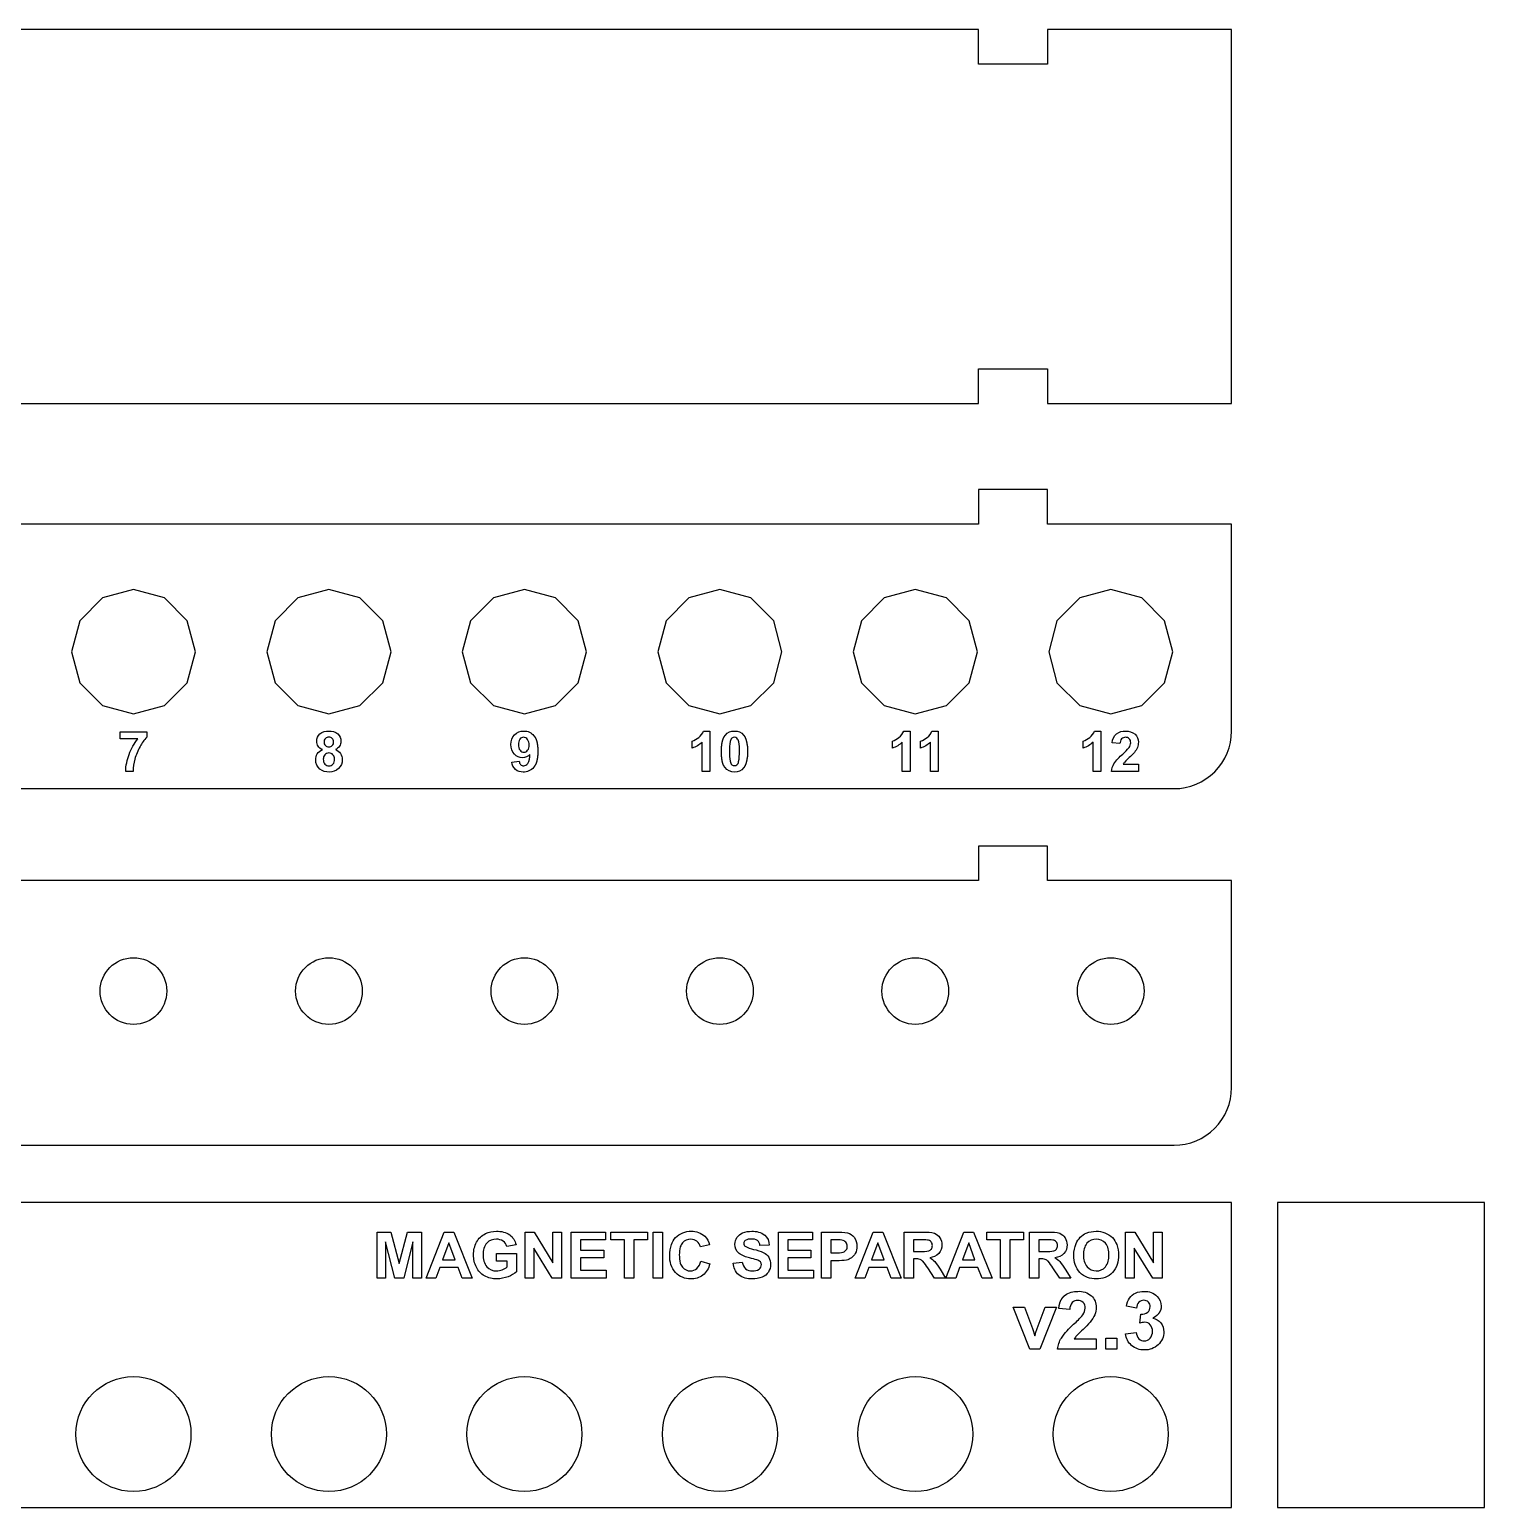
# Model space of a CAD drawing. Header units: millimetres. Extents: x -28 to 228, y -62 to 66.
# Drawn here: x 101.5 to 228, y -62.5 to 66 of the extents above; entities that cross this region are included whole.
import ezdxf

# ---------------------------------------------------------------- set-up
doc = ezdxf.new("R2010")
doc.units = ezdxf.units.MM
doc.layers.get('0').update_dxf_attribs({"lineweight": 25, "true_color": 0xffffff})

msp = doc.modelspace()

# ---------------------------------------------------------------- linework, layer by layer
at = {"flags": 128}
for points in [[(20, 66), (20, 63), (14, 63), (14, 66), (-2, 66), (-2, 33.5), (14, 33.5), (14, 36.5), (20, 36.5), (20, 33.5), (184, 33.5), (184, 36.5), (190, 36.5), (190, 33.5), (206, 33.5), (206, 66), (190, 66), (190, 63), (184, 63), (184, 66)], [(113.2, 7.22), (115.18, 9.2), (115.9, 11.9), (115.18, 14.6), (113.2, 16.58), (110.5, 17.3), (107.8, 16.58), (105.82, 14.6), (105.1, 11.9), (105.82, 9.2), (107.8, 7.22), (110.5, 6.5)], [(130.2, 7.22), (132.18, 9.2), (132.9, 11.9), (132.18, 14.6), (130.2, 16.58), (127.5, 17.3), (124.8, 16.58), (122.82, 14.6), (122.1, 11.9), (122.82, 9.2), (124.8, 7.22), (127.5, 6.5)], [(147.2, 7.22), (149.18, 9.2), (149.9, 11.9), (149.18, 14.6), (147.2, 16.58), (144.5, 17.3), (141.8, 16.58), (139.82, 14.6), (139.1, 11.9), (139.82, 9.2), (141.8, 7.22), (144.5, 6.5)], [(164.2, 7.22), (166.18, 9.2), (166.9, 11.9), (166.18, 14.6), (164.2, 16.58), (161.5, 17.3), (158.8, 16.58), (156.82, 14.6), (156.1, 11.9), (156.82, 9.2), (158.8, 7.22), (161.5, 6.5)], [(181.2, 7.22), (183.18, 9.2), (183.9, 11.9), (183.18, 14.6), (181.2, 16.58), (178.5, 17.3), (175.8, 16.58), (173.82, 14.6), (173.1, 11.9), (173.82, 9.2), (175.8, 7.22), (178.5, 6.5)], [(198.2, 7.22), (200.18, 9.2), (200.9, 11.9), (200.18, 14.6), (198.2, 16.58), (195.5, 17.3), (192.8, 16.58), (190.82, 14.6), (190.1, 11.9), (190.82, 9.2), (192.8, 7.22), (195.5, 6.5)], [(-2, -62.5), (206, -62.5), (206, -36), (-2, -36)], [(210, -62.5), (228, -62.5), (228, -36), (210, -36)], [(131.68, -42.56), (131.68, -38.56), (132.89, -38.56), (133.61, -41.28), (134.33, -38.56), (135.54, -38.56), (135.54, -42.56), (134.79, -42.56), (134.79, -39.41), (134, -42.56), (133.22, -42.56), (132.43, -39.41), (132.43, -42.56)], [(139.96, -42.56), (139.08, -42.56), (138.73, -41.65), (137.14, -41.65), (136.8, -42.56), (135.95, -42.56), (137.51, -38.56), (138.36, -38.56)], [(138.47, -40.97), (137.92, -39.49), (137.38, -40.97)], [(144.56, -42.56), (144.56, -38.56), (145.34, -38.56), (146.98, -41.23), (146.98, -38.56), (147.73, -38.56), (147.73, -42.56), (146.92, -42.56), (145.31, -39.95), (145.31, -42.56)], [(148.58, -42.56), (148.58, -38.56), (151.55, -38.56), (151.55, -39.23), (149.39, -39.23), (149.39, -40.12), (151.4, -40.12), (151.4, -40.79), (149.39, -40.79), (149.39, -41.88), (151.62, -41.88), (151.62, -42.56)], [(153.22, -42.56), (153.22, -39.23), (152.03, -39.23), (152.03, -38.56), (155.21, -38.56), (155.21, -39.23), (154.03, -39.23), (154.03, -42.56)], [(155.7, -42.56), (155.7, -38.56), (156.51, -38.56), (156.51, -42.56)], [(166.61, -42.56), (166.61, -38.56), (169.57, -38.56), (169.57, -39.23), (167.41, -39.23), (167.41, -40.12), (169.42, -40.12), (169.42, -40.79), (167.41, -40.79), (167.41, -41.88), (169.65, -41.88), (169.65, -42.56)], [(177.28, -42.56), (176.4, -42.56), (176.05, -41.65), (174.45, -41.65), (174.12, -42.56), (173.26, -42.56), (174.82, -38.56), (175.68, -38.56)], [(175.79, -40.97), (175.24, -39.49), (174.7, -40.97)], [(185.18, -42.56), (184.3, -42.56), (183.95, -41.65), (182.35, -41.65), (182.02, -42.56), (181.16, -42.56), (182.72, -38.56), (183.57, -38.56)], [(183.69, -40.97), (183.14, -39.49), (182.6, -40.97)], [(185.92, -42.56), (185.92, -39.23), (184.73, -39.23), (184.73, -38.56), (187.91, -38.56), (187.91, -39.23), (186.73, -39.23), (186.73, -42.56)], [(196.79, -42.56), (196.79, -38.56), (197.58, -38.56), (199.22, -41.23), (199.22, -38.56), (199.97, -38.56), (199.97, -42.56), (199.16, -42.56), (197.54, -39.95), (197.54, -42.56)], [(195.08, -48.73), (195.08, -47.77), (196.04, -47.77), (196.04, -48.73)]]:
    msp.add_lwpolyline(points, close=True, dxfattribs=at)
for points in [[(190, 23), (190, 26), (184, 26), (184, 23)], [(184, 23), (20, 23)], [(190, -8), (190, -5), (184, -5), (184, -8)], [(184, -8), (20, -8)]]:
    msp.add_lwpolyline(points, dxfattribs=at)
for points in [[(14, 23), (-2, 23), (-2, 5, 0.414214), (3, 0), (201, 0, 0.414214), (206, 5), (206, 23), (190, 23)], [(14, -8), (-2, -8), (-2, -26, 0.414214), (3, -31), (201, -31, 0.414214), (206, -26), (206, -8), (190, -8)]]:
    msp.add_lwpolyline(points, format="xyb", dxfattribs=at)
for points in [[(109.35, 4.33), (109.35, 4.95), (111.65, 4.95), (111.65, 4.47, 0.068786), (111.07, 3.66, 0.064302), (110.62, 2.55, 0.064724), (110.47, 1.5), (109.82, 1.5, -0.084558), (110.12, 2.98, -0.078849), (110.88, 4.33)], [(126.93, 3.39, -0.158583), (126.56, 3.69, -0.141421), (126.44, 4.11, -0.216996), (126.71, 4.76, -0.193659), (127.49, 5.01, -0.192764), (128.26, 4.76, -0.218304), (128.54, 4.11, -0.151258), (128.41, 3.68, -0.146343), (128.06, 3.39, -0.152568), (128.5, 3.05, -0.152857), (128.65, 2.53, -0.209406), (128.34, 1.74, -0.203022), (127.52, 1.44, -0.172612), (126.72, 1.69, -0.241926), (126.35, 2.5, -0.137074), (126.49, 3.02, -0.162873)], [(127.07, 4.06, 0.206368), (127.19, 3.75, 0.204351), (127.49, 3.64, 0.204338), (127.79, 3.75, 0.206557), (127.91, 4.07, 0.205963), (127.79, 4.37, 0.206136), (127.5, 4.48, 0.20575), (127.19, 4.37, 0.206106)], [(143.4, 2.31), (144.05, 2.38, 0.174803), (144.17, 2.09, 0.198743), (144.44, 1.99, 0.246374), (144.79, 2.18, 0.12714), (144.98, 2.98, -0.229137), (144.34, 2.68, -0.216058), (143.63, 3, -0.197126), (143.33, 3.83, -0.201694), (143.65, 4.69, -0.211225), (144.45, 5.01, -0.234971), (145.33, 4.6), (145.33, 4.6), (145.33, 4.6), (145.34, 4.59), (145.34, 4.59), (145.34, 4.59), (145.34, 4.58), (145.35, 4.58), (145.35, 4.58), (145.35, 4.57), (145.35, 4.57), (145.36, 4.57), (145.36, 4.56), (145.36, 4.56), (145.36, 4.56), (145.37, 4.55), (145.37, 4.55), (145.37, 4.55), (145.37, 4.54), (145.38, 4.54), (145.38, 4.53), (145.38, 4.53), (145.38, 4.53), (145.39, 4.52), (145.39, 4.52), (145.39, 4.52), (145.39, 4.51), (145.4, 4.51), (145.4, 4.51), (145.4, 4.5), (145.4, 4.5), (145.4, 4.49), (145.41, 4.49), (145.41, 4.49), (145.41, 4.48), (145.41, 4.48), (145.42, 4.48), (145.42, 4.47), (145.42, 4.47), (145.42, 4.46), (145.43, 4.46), (145.43, 4.46), (145.43, 4.45), (145.43, 4.45), (145.43, 4.45), (145.44, 4.44), (145.44, 4.44), (145.44, 4.43), (145.44, 4.43), (145.45, 4.43), (145.45, 4.42), (145.45, 4.42), (145.45, 4.41), (145.45, 4.41), (145.46, 4.41), (145.46, 4.4), (145.46, 4.4), (145.46, 4.39), (145.46, 4.39), (145.47, 4.38), (145.47, 4.38), (145.47, 4.38), (145.47, 4.37), (145.47, 4.37), (145.48, 4.36), (145.48, 4.36), (145.48, 4.35), (145.48, 4.35), (145.48, 4.35), (145.49, 4.34), (145.49, 4.34), (145.49, 4.33), (145.49, 4.33), (145.49, 4.32), (145.5, 4.32), (145.5, 4.32), (145.5, 4.31), (145.5, 4.31), (145.5, 4.3), (145.51, 4.3), (145.51, 4.29), (145.51, 4.29), (145.51, 4.28), (145.51, 4.28), (145.51, 4.28), (145.52, 4.27), (145.52, 4.27), (145.52, 4.26), (145.52, 4.26), (145.52, 4.25), (145.53, 4.25), (145.53, 4.24), (145.53, 4.24), (145.53, 4.23), (145.53, 4.23), (145.53, 4.22), (145.54, 4.22), (145.54, 4.21), (145.54, 4.21), (145.54, 4.2), (145.54, 4.2), (145.54, 4.19), (145.55, 4.19), (145.55, 4.19), (145.55, 4.18), (145.55, 4.18), (145.55, 4.17), (145.55, 4.17), (145.55, 4.16), (145.56, 4.16), (145.56, 4.15), (145.56, 4.15), (145.56, 4.14), (145.56, 4.14), (145.56, 4.13), (145.57, 4.13), (145.57, 4.12), (145.57, 4.12), (145.57, 4.11), (145.57, 4.1), (145.57, 4.1), (145.57, 4.09), (145.58, 4.09), (145.58, 4.08), (145.58, 4.08), (145.58, 4.07), (145.58, 4.07), (145.58, 4.06), (145.58, 4.06), (145.58, 4.05), (145.59, 4.05), (145.59, 4.04), (145.59, 4.04), (145.59, 4.03), (145.59, 4.03), (145.59, 4.02), (145.59, 4.01), (145.59, 4.01), (145.6, 4), (145.6, 4), (145.6, 3.99), (145.6, 3.99), (145.6, 3.98), (145.6, 3.98), (145.6, 3.97), (145.6, 3.97), (145.61, 3.96), (145.61, 3.95), (145.61, 3.95), (145.61, 3.94), (145.61, 3.94), (145.61, 3.93), (145.61, 3.93), (145.61, 3.92), (145.61, 3.91), (145.62, 3.91), (145.62, 3.9), (145.62, 3.9), (145.62, 3.89), (145.62, 3.89), (145.62, 3.88), (145.62, 3.87), (145.62, 3.87), (145.62, 3.86), (145.62, 3.86), (145.63, 3.85), (145.63, 3.85), (145.63, 3.84), (145.63, 3.83), (145.63, 3.83), (145.63, 3.82), (145.63, 3.82), (145.63, 3.81), (145.63, 3.8), (145.63, 3.8), (145.63, 3.79), (145.64, 3.79), (145.64, 3.78), (145.64, 3.77), (145.64, 3.77), (145.64, 3.76), (145.64, 3.75), (145.64, 3.75), (145.64, 3.74), (145.64, 3.74), (145.64, 3.73), (145.64, 3.72), (145.64, 3.72), (145.64, 3.71), (145.65, 3.7), (145.65, 3.7), (145.65, 3.69), (145.65, 3.69), (145.65, 3.68), (145.65, 3.67), (145.65, 3.67), (145.65, 3.66), (145.65, 3.65), (145.65, 3.65), (145.65, 3.64), (145.65, 3.63), (145.65, 3.63), (145.65, 3.62), (145.65, 3.62), (145.65, 3.61), (145.66, 3.6), (145.66, 3.6), (145.66, 3.59), (145.66, 3.58), (145.66, 3.58), (145.66, 3.57), (145.66, 3.56), (145.66, 3.56), (145.66, 3.55), (145.66, 3.54), (145.66, 3.54), (145.66, 3.53), (145.66, 3.52), (145.66, 3.52), (145.66, 3.51), (145.66, 3.5), (145.66, 3.5), (145.66, 3.49), (145.66, 3.48), (145.66, 3.48), (145.66, 3.47), (145.66, 3.46), (145.66, 3.45), (145.66, 3.45), (145.66, 3.44), (145.67, 3.43), (145.67, 3.43), (145.67, 3.42), (145.67, 3.41), (145.67, 3.41), (145.67, 3.4), (145.67, 3.39), (145.67, 3.38), (145.67, 3.38), (145.67, 3.37), (145.67, 3.36), (145.67, 3.36), (145.67, 3.35), (145.67, 3.34), (145.67, 3.33), (145.67, 3.33), (145.67, 3.32), (145.67, 3.31), (145.67, 3.31), (145.67, 3.3), (145.67, 3.29), (145.67, 3.28), (145.67, 3.28), (145.67, 3.27), (145.67, 3.26), (145.67, 3.25), (145.67, 3.25), (145.67, 3.24), (145.67, 3.23), (145.67, 3.23), (145.67, 3.22), (145.67, 3.21), (145.67, 3.2), (145.67, 3.2), (145.67, 3.19), (145.67, 3.18), (145.67, 3.17), (145.67, 3.17), (145.67, 3.16), (145.67, 3.15), (145.67, 3.14), (145.67, 3.14), (145.67, 3.13), (145.67, 3.12), (145.67, 3.12), (145.67, 3.11), (145.67, 3.1), (145.67, 3.09), (145.67, 3.09), (145.67, 3.08), (145.67, 3.07), (145.67, 3.07), (145.66, 3.06), (145.66, 3.05), (145.66, 3.04), (145.66, 3.04), (145.66, 3.03), (145.66, 3.02), (145.66, 3.02), (145.66, 3.01), (145.66, 3), (145.66, 3), (145.66, 2.99), (145.66, 2.98), (145.66, 2.97), (145.66, 2.97), (145.66, 2.96), (145.66, 2.95), (145.66, 2.95), (145.66, 2.94), (145.66, 2.93), (145.66, 2.93), (145.66, 2.92), (145.66, 2.91), (145.66, 2.91), (145.66, 2.9), (145.66, 2.89), (145.65, 2.89), (145.65, 2.88), (145.65, 2.87), (145.65, 2.87), (145.65, 2.86), (145.65, 2.85), (145.65, 2.85), (145.65, 2.84), (145.65, 2.83), (145.65, 2.83), (145.65, 2.82), (145.65, 2.81), (145.65, 2.81), (145.65, 2.8), (145.65, 2.79), (145.65, 2.79), (145.64, 2.78), (145.64, 2.78), (145.64, 2.77), (145.64, 2.76), (145.64, 2.76), (145.64, 2.75), (145.64, 2.74), (145.64, 2.74), (145.64, 2.73), (145.64, 2.72), (145.64, 2.72), (145.64, 2.71), (145.63, 2.71), (145.63, 2.7), (145.63, 2.69), (145.63, 2.69), (145.63, 2.68), (145.63, 2.68), (145.63, 2.67), (145.63, 2.66), (145.63, 2.66), (145.63, 2.65), (145.63, 2.64), (145.62, 2.64), (145.62, 2.63), (145.62, 2.63), (145.62, 2.62), (145.62, 2.61), (145.62, 2.61), (145.62, 2.6), (145.62, 2.6), (145.62, 2.59), (145.62, 2.59), (145.61, 2.58), (145.61, 2.57), (145.61, 2.57), (145.61, 2.56), (145.61, 2.56), (145.61, 2.55), (145.61, 2.54), (145.61, 2.54), (145.61, 2.53), (145.6, 2.53), (145.6, 2.52), (145.6, 2.52), (145.6, 2.51), (145.6, 2.5), (145.6, 2.5), (145.6, 2.49), (145.6, 2.49), (145.59, 2.48), (145.59, 2.48), (145.59, 2.47), (145.59, 2.47), (145.59, 2.46), (145.59, 2.45), (145.59, 2.45), (145.59, 2.44), (145.58, 2.44), (145.58, 2.43), (145.58, 2.43), (145.58, 2.42), (145.58, 2.42), (145.58, 2.41), (145.58, 2.41), (145.57, 2.4), (145.57, 2.39), (145.57, 2.39), (145.57, 2.38), (145.57, 2.38), (145.57, 2.37), (145.57, 2.37), (145.56, 2.36), (145.56, 2.36), (145.56, 2.35), (145.56, 2.35), (145.56, 2.34), (145.56, 2.34), (145.55, 2.33), (145.55, 2.33), (145.55, 2.32), (145.55, 2.32), (145.55, 2.31), (145.55, 2.31), (145.54, 2.3), (145.54, 2.3), (145.54, 2.29), (145.54, 2.29), (145.54, 2.28), (145.54, 2.28), (145.53, 2.27), (145.53, 2.27), (145.53, 2.26), (145.53, 2.26), (145.53, 2.25), (145.53, 2.25), (145.52, 2.24), (145.52, 2.24), (145.52, 2.23), (145.52, 2.23), (145.52, 2.22), (145.52, 2.22), (145.51, 2.21), (145.51, 2.21), (145.51, 2.2), (145.51, 2.2), (145.51, 2.19), (145.5, 2.19), (145.5, 2.19), (145.5, 2.18), (145.5, 2.18), (145.5, 2.17), (145.49, 2.17), (145.49, 2.16), (145.49, 2.16), (145.49, 2.15), (145.49, 2.15), (145.48, 2.14), (145.48, 2.14), (145.48, 2.14), (145.48, 2.13), (145.48, 2.13), (145.47, 2.12), (145.47, 2.12), (145.47, 2.11), (145.47, 2.11), (145.47, 2.1), (145.46, 2.1), (145.46, 2.1), (145.46, 2.09), (145.46, 2.09), (145.46, 2.08), (145.45, 2.08), (145.45, 2.07), (145.45, 2.07), (145.45, 2.07), (145.44, 2.06), (145.44, 2.06), (145.44, 2.05), (145.44, 2.05), (145.44, 2.05), (145.43, 2.04), (145.43, 2.04), (145.43, 2.03), (145.43, 2.03), (145.42, 2.02), (145.42, 2.02), (145.42, 2.02), (145.42, 2.01), (145.42, 2.01), (145.41, 2), (145.41, 2), (145.41, 2), (145.41, 1.99), (145.4, 1.99), (145.4, 1.99), (145.4, 1.98), (145.4, 1.98), (145.39, 1.97), (145.39, 1.97), (145.39, 1.97), (145.39, 1.96), (145.38, 1.96), (145.38, 1.95), (145.38, 1.95), (145.38, 1.95), (145.37, 1.94), (145.37, 1.94), (145.37, 1.94), (145.37, 1.93), (145.36, 1.93), (145.36, 1.93), (145.36, 1.92), (145.36, 1.92), (145.35, 1.91), (145.35, 1.91), (145.35, 1.91), (145.35, 1.9), (145.34, 1.9), (145.34, 1.9), (145.34, 1.89), (145.33, 1.89), (145.33, 1.89), (145.33, 1.88), (145.33, 1.88), (145.32, 1.88), (145.32, 1.87), (145.32, 1.87), (145.32, 1.87), (145.31, 1.86, -0.233472), (144.39, 1.44, -0.184339), (143.72, 1.66, -0.178388)], [(144.92, 3.78, 0.176992), (144.77, 4.28, 0.232649), (144.42, 4.46, 0.233418), (144.11, 4.31, 0.170528), (143.99, 3.83, 0.173699), (144.12, 3.33, 0.232559), (144.46, 3.17, 0.228126), (144.78, 3.33, 0.181103)], [(160.63, 1.5), (159.96, 1.5), (159.96, 4.03, -0.109928), (159.09, 3.52), (159.09, 4.13, 0.085287), (159.66, 4.45, 0.144571), (160.09, 5.01), (160.63, 5.01)], [(162.77, 5.01, -0.241821), (163.56, 4.65), (163.57, 4.65), (163.57, 4.64), (163.57, 4.64), (163.58, 4.64), (163.58, 4.63), (163.58, 4.63), (163.58, 4.63), (163.59, 4.62), (163.59, 4.62), (163.59, 4.62), (163.59, 4.61), (163.6, 4.61), (163.6, 4.61), (163.6, 4.6), (163.6, 4.6), (163.61, 4.6), (163.61, 4.59), (163.61, 4.59), (163.61, 4.58), (163.62, 4.58), (163.62, 4.58), (163.62, 4.57), (163.62, 4.57), (163.63, 4.57), (163.63, 4.56), (163.63, 4.56), (163.63, 4.55), (163.64, 4.55), (163.64, 4.55), (163.64, 4.54), (163.64, 4.54), (163.64, 4.54), (163.65, 4.53), (163.65, 4.53), (163.65, 4.52), (163.65, 4.52), (163.66, 4.52), (163.66, 4.51), (163.66, 4.51), (163.66, 4.5), (163.67, 4.5), (163.67, 4.5), (163.67, 4.49), (163.67, 4.49), (163.67, 4.48), (163.68, 4.48), (163.68, 4.47), (163.68, 4.47), (163.68, 4.47), (163.68, 4.46), (163.69, 4.46), (163.69, 4.45), (163.69, 4.45), (163.69, 4.44), (163.7, 4.44), (163.7, 4.44), (163.7, 4.43), (163.7, 4.43), (163.7, 4.42), (163.71, 4.42), (163.71, 4.41), (163.71, 4.41), (163.71, 4.41), (163.71, 4.4), (163.72, 4.4), (163.72, 4.39), (163.72, 4.39), (163.72, 4.38), (163.72, 4.38), (163.73, 4.37), (163.73, 4.37), (163.73, 4.36), (163.73, 4.36), (163.73, 4.36), (163.74, 4.35), (163.74, 4.35), (163.74, 4.34), (163.74, 4.34), (163.74, 4.33), (163.74, 4.33), (163.75, 4.32), (163.75, 4.32), (163.75, 4.31), (163.75, 4.31), (163.75, 4.3), (163.76, 4.3), (163.76, 4.29), (163.76, 4.29), (163.76, 4.28), (163.76, 4.28), (163.76, 4.27), (163.77, 4.27), (163.77, 4.26), (163.77, 4.26), (163.77, 4.25), (163.77, 4.25), (163.77, 4.24), (163.78, 4.24), (163.78, 4.23), (163.78, 4.23), (163.78, 4.22), (163.78, 4.22), (163.78, 4.21), (163.79, 4.21), (163.79, 4.2), (163.79, 4.2), (163.79, 4.19), (163.79, 4.19), (163.79, 4.18), (163.79, 4.18), (163.8, 4.17), (163.8, 4.17), (163.8, 4.16), (163.8, 4.16), (163.8, 4.15), (163.8, 4.15), (163.81, 4.14), (163.81, 4.14), (163.81, 4.13), (163.81, 4.12), (163.81, 4.12), (163.81, 4.11), (163.81, 4.11), (163.82, 4.1), (163.82, 4.1), (163.82, 4.09), (163.82, 4.09), (163.82, 4.08), (163.82, 4.07), (163.82, 4.07), (163.82, 4.06), (163.83, 4.06), (163.83, 4.05), (163.83, 4.05), (163.83, 4.04), (163.83, 4.04), (163.83, 4.03), (163.83, 4.02), (163.83, 4.02), (163.84, 4.01), (163.84, 4.01), (163.84, 4), (163.84, 3.99), (163.84, 3.99), (163.84, 3.98), (163.84, 3.98), (163.84, 3.97), (163.85, 3.97), (163.85, 3.96), (163.85, 3.95), (163.85, 3.95), (163.85, 3.94), (163.85, 3.94), (163.85, 3.93), (163.85, 3.92), (163.85, 3.92), (163.85, 3.91), (163.86, 3.91), (163.86, 3.9), (163.86, 3.89), (163.86, 3.89), (163.86, 3.88), (163.86, 3.87), (163.86, 3.87), (163.86, 3.86), (163.86, 3.86), (163.86, 3.85), (163.87, 3.84), (163.87, 3.84), (163.87, 3.83), (163.87, 3.82), (163.87, 3.82), (163.87, 3.81), (163.87, 3.81), (163.87, 3.8), (163.87, 3.79), (163.87, 3.79), (163.87, 3.78), (163.88, 3.77), (163.88, 3.77), (163.88, 3.76), (163.88, 3.75), (163.88, 3.75), (163.88, 3.74), (163.88, 3.73), (163.88, 3.73), (163.88, 3.72), (163.88, 3.72), (163.88, 3.71), (163.88, 3.7), (163.88, 3.7), (163.88, 3.69), (163.89, 3.68), (163.89, 3.68), (163.89, 3.67), (163.89, 3.66), (163.89, 3.65), (163.89, 3.65), (163.89, 3.64), (163.89, 3.63), (163.89, 3.63), (163.89, 3.62), (163.89, 3.61), (163.89, 3.61), (163.89, 3.6), (163.89, 3.59), (163.89, 3.59), (163.89, 3.58), (163.89, 3.57), (163.89, 3.57), (163.9, 3.56), (163.9, 3.55), (163.9, 3.54), (163.9, 3.54), (163.9, 3.53), (163.9, 3.52), (163.9, 3.52), (163.9, 3.51), (163.9, 3.5), (163.9, 3.49), (163.9, 3.49), (163.9, 3.48), (163.9, 3.47), (163.9, 3.47), (163.9, 3.46), (163.9, 3.45), (163.9, 3.44), (163.9, 3.44), (163.9, 3.43), (163.9, 3.42), (163.9, 3.42), (163.9, 3.41), (163.9, 3.4), (163.9, 3.39), (163.9, 3.39), (163.9, 3.38), (163.9, 3.37), (163.9, 3.36), (163.9, 3.36), (163.9, 3.35), (163.9, 3.34), (163.9, 3.33), (163.91, 3.33), (163.91, 3.32), (163.91, 3.31), (163.91, 3.3), (163.91, 3.3), (163.91, 3.29), (163.91, 3.28), (163.91, 3.27), (163.91, 3.26), (163.91, 3.26), (163.91, 3.25), (163.91, 3.24), (163.91, 3.23), (163.91, 3.23), (163.91, 3.22), (163.91, 3.21), (163.91, 3.2), (163.91, 3.2), (163.91, 3.19), (163.91, 3.18), (163.91, 3.17), (163.91, 3.16), (163.91, 3.16), (163.91, 3.15), (163.91, 3.14), (163.91, 3.13), (163.91, 3.13), (163.9, 3.12), (163.9, 3.11), (163.9, 3.1), (163.9, 3.1), (163.9, 3.09), (163.9, 3.08), (163.9, 3.07), (163.9, 3.07), (163.9, 3.06), (163.9, 3.05), (163.9, 3.04), (163.9, 3.04), (163.9, 3.03), (163.9, 3.02), (163.9, 3.02), (163.9, 3.01), (163.9, 3), (163.9, 2.99), (163.9, 2.99), (163.9, 2.98), (163.9, 2.97), (163.9, 2.96), (163.9, 2.96), (163.9, 2.95), (163.9, 2.94), (163.9, 2.94), (163.9, 2.93), (163.9, 2.92), (163.9, 2.92), (163.9, 2.91), (163.9, 2.9), (163.9, 2.89), (163.89, 2.89), (163.89, 2.88), (163.89, 2.87), (163.89, 2.87), (163.89, 2.86), (163.89, 2.85), (163.89, 2.85), (163.89, 2.84), (163.89, 2.83), (163.89, 2.83), (163.89, 2.82), (163.89, 2.81), (163.89, 2.8), (163.89, 2.8), (163.89, 2.79), (163.89, 2.78), (163.89, 2.78), (163.89, 2.77), (163.88, 2.76), (163.88, 2.76), (163.88, 2.75), (163.88, 2.74), (163.88, 2.74), (163.88, 2.73), (163.88, 2.72), (163.88, 2.72), (163.88, 2.71), (163.88, 2.71), (163.88, 2.7), (163.88, 2.69), (163.88, 2.69), (163.87, 2.68), (163.87, 2.67), (163.87, 2.67), (163.87, 2.66), (163.87, 2.65), (163.87, 2.65), (163.87, 2.64), (163.87, 2.63), (163.87, 2.63), (163.87, 2.62), (163.87, 2.62), (163.87, 2.61), (163.86, 2.6), (163.86, 2.6), (163.86, 2.59), (163.86, 2.58), (163.86, 2.58), (163.86, 2.57), (163.86, 2.57), (163.86, 2.56), (163.86, 2.55), (163.86, 2.55), (163.85, 2.54), (163.85, 2.54), (163.85, 2.53), (163.85, 2.52), (163.85, 2.52), (163.85, 2.51), (163.85, 2.51), (163.85, 2.5), (163.85, 2.49), (163.84, 2.49), (163.84, 2.48), (163.84, 2.48), (163.84, 2.47), (163.84, 2.46), (163.84, 2.46), (163.84, 2.45), (163.84, 2.45), (163.84, 2.44), (163.83, 2.43), (163.83, 2.43), (163.83, 2.42), (163.83, 2.42), (163.83, 2.41), (163.83, 2.41), (163.83, 2.4), (163.83, 2.4), (163.82, 2.39), (163.82, 2.38), (163.82, 2.38), (163.82, 2.37), (163.82, 2.37), (163.82, 2.36), (163.82, 2.36), (163.81, 2.35), (163.81, 2.34), (163.81, 2.34), (163.81, 2.33), (163.81, 2.33), (163.81, 2.32), (163.81, 2.32), (163.8, 2.31), (163.8, 2.31), (163.8, 2.3), (163.8, 2.3), (163.8, 2.29), (163.8, 2.29), (163.8, 2.28), (163.79, 2.27), (163.79, 2.27), (163.79, 2.26), (163.79, 2.26), (163.79, 2.25), (163.79, 2.25), (163.78, 2.24), (163.78, 2.24), (163.78, 2.23), (163.78, 2.23), (163.78, 2.22), (163.78, 2.22), (163.77, 2.21), (163.77, 2.21), (163.77, 2.2), (163.77, 2.2), (163.77, 2.19), (163.77, 2.19), (163.76, 2.18), (163.76, 2.18), (163.76, 2.17), (163.76, 2.17), (163.76, 2.16), (163.76, 2.16), (163.75, 2.15), (163.75, 2.15), (163.75, 2.14), (163.75, 2.14), (163.75, 2.13), (163.75, 2.13), (163.74, 2.12), (163.74, 2.12), (163.74, 2.12), (163.74, 2.11), (163.74, 2.11), (163.73, 2.1), (163.73, 2.1), (163.73, 2.09), (163.73, 2.09), (163.73, 2.08), (163.72, 2.08), (163.72, 2.07), (163.72, 2.07), (163.72, 2.06), (163.72, 2.06), (163.71, 2.06), (163.71, 2.05), (163.71, 2.05), (163.71, 2.04), (163.71, 2.04), (163.7, 2.03), (163.7, 2.03), (163.7, 2.02), (163.7, 2.02), (163.7, 2.02), (163.69, 2.01), (163.69, 2.01), (163.69, 2), (163.69, 2), (163.69, 1.99), (163.68, 1.99), (163.68, 1.99), (163.68, 1.98), (163.68, 1.98), (163.67, 1.97), (163.67, 1.97), (163.67, 1.96), (163.67, 1.96), (163.67, 1.96), (163.66, 1.95), (163.66, 1.95), (163.66, 1.94), (163.66, 1.94), (163.65, 1.94), (163.65, 1.93), (163.65, 1.93), (163.65, 1.92), (163.65, 1.92), (163.64, 1.92), (163.64, 1.91), (163.64, 1.91), (163.64, 1.9), (163.63, 1.9), (163.63, 1.9), (163.63, 1.89), (163.63, 1.89), (163.62, 1.88), (163.62, 1.88), (163.62, 1.88), (163.62, 1.87), (163.61, 1.87), (163.61, 1.87), (163.61, 1.86), (163.61, 1.86), (163.6, 1.85), (163.6, 1.85), (163.6, 1.85), (163.6, 1.84), (163.59, 1.84), (163.59, 1.84), (163.59, 1.83), (163.59, 1.83), (163.58, 1.83), (163.58, 1.82), (163.58, 1.82), (163.58, 1.82), (163.57, 1.81), (163.57, 1.81), (163.57, 1.81), (163.56, 1.8), (163.56, 1.8, -0.24097), (162.77, 1.44, -0.240982), (161.95, 1.83), (161.94, 1.84), (161.94, 1.84), (161.94, 1.84), (161.94, 1.85), (161.93, 1.85), (161.93, 1.85), (161.93, 1.85), (161.93, 1.86), (161.92, 1.86), (161.92, 1.86), (161.92, 1.87), (161.92, 1.87), (161.91, 1.87), (161.91, 1.88), (161.91, 1.88), (161.91, 1.88), (161.91, 1.89), (161.9, 1.89), (161.9, 1.89), (161.9, 1.9), (161.9, 1.9), (161.89, 1.91), (161.89, 1.91), (161.89, 1.91), (161.89, 1.92), (161.89, 1.92), (161.88, 1.92), (161.88, 1.93), (161.88, 1.93), (161.88, 1.93), (161.87, 1.94), (161.87, 1.94), (161.87, 1.94), (161.87, 1.95), (161.87, 1.95), (161.86, 1.96), (161.86, 1.96), (161.86, 1.96), (161.86, 1.97), (161.86, 1.97), (161.85, 1.97), (161.85, 1.98), (161.85, 1.98), (161.85, 1.99), (161.85, 1.99), (161.84, 1.99), (161.84, 2), (161.84, 2), (161.84, 2.01), (161.84, 2.01), (161.83, 2.01), (161.83, 2.02), (161.83, 2.02), (161.83, 2.03), (161.83, 2.03), (161.82, 2.03), (161.82, 2.04), (161.82, 2.04), (161.82, 2.05), (161.82, 2.05), (161.81, 2.06), (161.81, 2.06), (161.81, 2.06), (161.81, 2.07), (161.81, 2.07), (161.81, 2.08), (161.8, 2.08), (161.8, 2.09), (161.8, 2.09), (161.8, 2.09), (161.8, 2.1), (161.79, 2.1), (161.79, 2.11), (161.79, 2.11), (161.79, 2.12), (161.79, 2.12), (161.79, 2.12), (161.78, 2.13), (161.78, 2.13), (161.78, 2.14), (161.78, 2.14), (161.78, 2.15), (161.78, 2.15), (161.77, 2.16), (161.77, 2.16), (161.77, 2.17), (161.77, 2.17), (161.77, 2.18), (161.77, 2.18), (161.76, 2.19), (161.76, 2.19), (161.76, 2.19), (161.76, 2.2), (161.76, 2.2), (161.76, 2.21), (161.76, 2.21), (161.75, 2.22), (161.75, 2.22), (161.75, 2.23), (161.75, 2.23), (161.75, 2.24), (161.75, 2.24), (161.74, 2.25), (161.74, 2.25), (161.74, 2.26), (161.74, 2.26), (161.74, 2.27), (161.74, 2.27), (161.74, 2.28), (161.73, 2.28), (161.73, 2.29), (161.73, 2.29), (161.73, 2.3), (161.73, 2.3), (161.73, 2.31), (161.73, 2.32), (161.73, 2.32), (161.72, 2.33), (161.72, 2.33), (161.72, 2.34), (161.72, 2.34), (161.72, 2.35), (161.72, 2.35), (161.72, 2.36), (161.71, 2.36), (161.71, 2.37), (161.71, 2.37), (161.71, 2.38), (161.71, 2.38), (161.71, 2.39), (161.71, 2.4), (161.71, 2.4), (161.71, 2.41), (161.7, 2.41), (161.7, 2.42), (161.7, 2.42), (161.7, 2.43), (161.7, 2.44), (161.7, 2.44), (161.7, 2.45), (161.7, 2.45), (161.7, 2.46), (161.69, 2.46), (161.69, 2.47), (161.69, 2.48), (161.69, 2.48), (161.69, 2.49), (161.69, 2.49), (161.69, 2.5), (161.69, 2.5), (161.69, 2.51), (161.68, 2.52), (161.68, 2.52), (161.68, 2.53), (161.68, 2.53), (161.68, 2.54), (161.68, 2.55), (161.68, 2.55), (161.68, 2.56), (161.68, 2.56), (161.68, 2.57), (161.68, 2.58), (161.67, 2.58), (161.67, 2.59), (161.67, 2.59), (161.67, 2.6), (161.67, 2.61), (161.67, 2.61), (161.67, 2.62), (161.67, 2.63), (161.67, 2.63), (161.67, 2.64), (161.67, 2.64), (161.67, 2.65), (161.66, 2.66), (161.66, 2.66), (161.66, 2.67), (161.66, 2.68), (161.66, 2.68), (161.66, 2.69), (161.66, 2.7), (161.66, 2.7), (161.66, 2.71), (161.66, 2.72), (161.66, 2.72), (161.66, 2.73), (161.66, 2.73), (161.66, 2.74), (161.65, 2.75), (161.65, 2.75), (161.65, 2.76), (161.65, 2.77), (161.65, 2.77), (161.65, 2.78), (161.65, 2.79), (161.65, 2.79), (161.65, 2.8), (161.65, 2.81), (161.65, 2.82), (161.65, 2.82), (161.65, 2.83), (161.65, 2.84), (161.65, 2.84), (161.65, 2.85), (161.65, 2.86), (161.65, 2.86), (161.64, 2.87), (161.64, 2.88), (161.64, 2.88), (161.64, 2.89), (161.64, 2.9), (161.64, 2.91), (161.64, 2.91), (161.64, 2.92), (161.64, 2.93), (161.64, 2.93), (161.64, 2.94), (161.64, 2.95), (161.64, 2.95), (161.64, 2.96), (161.64, 2.97), (161.64, 2.98), (161.64, 2.98), (161.64, 2.99), (161.64, 3), (161.64, 3.01), (161.64, 3.01), (161.64, 3.02), (161.64, 3.03), (161.64, 3.03), (161.64, 3.04), (161.64, 3.05), (161.64, 3.06), (161.64, 3.06), (161.64, 3.07), (161.63, 3.08), (161.63, 3.09), (161.63, 3.09), (161.63, 3.1), (161.63, 3.11), (161.63, 3.12), (161.63, 3.12), (161.63, 3.13), (161.63, 3.14), (161.63, 3.15), (161.63, 3.16), (161.63, 3.16), (161.63, 3.17), (161.63, 3.18), (161.63, 3.19), (161.63, 3.19), (161.63, 3.2), (161.63, 3.21), (161.63, 3.22), (161.63, 3.23), (161.63, 3.23), (161.63, 3.24), (161.63, 3.25), (161.63, 3.26), (161.63, 3.26), (161.63, 3.27), (161.63, 3.28), (161.63, 3.29), (161.63, 3.29), (161.63, 3.3), (161.63, 3.31), (161.63, 3.32), (161.63, 3.32), (161.63, 3.33), (161.63, 3.34), (161.63, 3.35), (161.63, 3.35), (161.63, 3.36), (161.63, 3.37), (161.63, 3.38), (161.64, 3.38), (161.64, 3.39), (161.64, 3.4), (161.64, 3.41), (161.64, 3.41), (161.64, 3.42), (161.64, 3.43), (161.64, 3.44), (161.64, 3.44), (161.64, 3.45), (161.64, 3.46), (161.64, 3.46), (161.64, 3.47), (161.64, 3.48), (161.64, 3.49), (161.64, 3.49), (161.64, 3.5), (161.64, 3.51), (161.64, 3.51), (161.64, 3.52), (161.64, 3.53), (161.64, 3.54), (161.64, 3.54), (161.64, 3.55), (161.64, 3.56), (161.64, 3.56), (161.64, 3.57), (161.64, 3.58), (161.65, 3.58), (161.65, 3.59), (161.65, 3.6), (161.65, 3.61), (161.65, 3.61), (161.65, 3.62), (161.65, 3.63), (161.65, 3.63), (161.65, 3.64), (161.65, 3.65), (161.65, 3.65), (161.65, 3.66), (161.65, 3.67), (161.65, 3.67), (161.65, 3.68), (161.65, 3.69), (161.65, 3.69), (161.66, 3.7), (161.66, 3.71), (161.66, 3.71), (161.66, 3.72), (161.66, 3.73), (161.66, 3.73), (161.66, 3.74), (161.66, 3.75), (161.66, 3.75), (161.66, 3.76), (161.66, 3.76), (161.66, 3.77), (161.66, 3.78), (161.67, 3.78), (161.67, 3.79), (161.67, 3.8), (161.67, 3.8), (161.67, 3.81), (161.67, 3.82), (161.67, 3.82), (161.67, 3.83), (161.67, 3.83), (161.67, 3.84), (161.67, 3.85), (161.67, 3.85), (161.68, 3.86), (161.68, 3.87), (161.68, 3.87), (161.68, 3.88), (161.68, 3.88), (161.68, 3.89), (161.68, 3.9), (161.68, 3.9), (161.68, 3.91), (161.68, 3.91), (161.69, 3.92), (161.69, 3.93), (161.69, 3.93), (161.69, 3.94), (161.69, 3.94), (161.69, 3.95), (161.69, 3.96), (161.69, 3.96), (161.69, 3.97), (161.7, 3.97), (161.7, 3.98), (161.7, 3.99), (161.7, 3.99), (161.7, 4), (161.7, 4), (161.7, 4.01), (161.7, 4.02), (161.7, 4.02), (161.71, 4.03), (161.71, 4.03), (161.71, 4.04), (161.71, 4.04), (161.71, 4.05), (161.71, 4.06), (161.71, 4.06), (161.71, 4.07), (161.72, 4.07), (161.72, 4.08), (161.72, 4.08), (161.72, 4.09), (161.72, 4.09), (161.72, 4.1), (161.72, 4.11), (161.73, 4.11), (161.73, 4.12), (161.73, 4.12), (161.73, 4.13), (161.73, 4.13), (161.73, 4.14), (161.73, 4.14), (161.74, 4.15), (161.74, 4.15), (161.74, 4.16), (161.74, 4.16), (161.74, 4.17), (161.74, 4.18), (161.74, 4.18), (161.75, 4.19), (161.75, 4.19), (161.75, 4.2), (161.75, 4.2), (161.75, 4.21), (161.75, 4.21), (161.76, 4.22), (161.76, 4.22), (161.76, 4.23), (161.76, 4.23), (161.76, 4.24), (161.76, 4.24), (161.77, 4.25), (161.77, 4.25), (161.77, 4.26), (161.77, 4.26), (161.77, 4.27), (161.77, 4.27), (161.78, 4.28), (161.78, 4.28), (161.78, 4.29), (161.78, 4.29), (161.78, 4.3), (161.78, 4.3), (161.79, 4.31), (161.79, 4.31), (161.79, 4.32), (161.79, 4.32), (161.79, 4.33), (161.8, 4.33), (161.8, 4.34), (161.8, 4.34), (161.8, 4.34), (161.8, 4.35), (161.8, 4.35), (161.81, 4.36), (161.81, 4.36), (161.81, 4.37), (161.81, 4.37), (161.81, 4.38), (161.82, 4.38), (161.82, 4.39), (161.82, 4.39), (161.82, 4.4), (161.82, 4.4), (161.83, 4.4), (161.83, 4.41), (161.83, 4.41), (161.83, 4.42), (161.83, 4.42), (161.84, 4.43), (161.84, 4.43), (161.84, 4.44), (161.84, 4.44), (161.85, 4.44), (161.85, 4.45), (161.85, 4.45), (161.85, 4.46), (161.85, 4.46), (161.86, 4.47), (161.86, 4.47), (161.86, 4.47), (161.86, 4.48), (161.86, 4.48), (161.87, 4.49), (161.87, 4.49), (161.87, 4.49), (161.87, 4.5), (161.88, 4.5), (161.88, 4.51), (161.88, 4.51), (161.88, 4.52), (161.88, 4.52), (161.89, 4.52), (161.89, 4.53), (161.89, 4.53), (161.89, 4.53), (161.9, 4.54), (161.9, 4.54), (161.9, 4.55), (161.9, 4.55), (161.91, 4.55), (161.91, 4.56), (161.91, 4.56), (161.91, 4.57), (161.92, 4.57), (161.92, 4.57), (161.92, 4.58), (161.92, 4.58), (161.93, 4.58), (161.93, 4.59), (161.93, 4.59), (161.93, 4.6), (161.94, 4.6), (161.94, 4.6), (161.94, 4.61), (161.94, 4.61), (161.95, 4.61), (161.95, 4.62), (161.95, 4.62), (161.95, 4.62), (161.96, 4.63), (161.96, 4.63), (161.96, 4.64), (161.96, 4.64), (161.97, 4.64), (161.97, 4.65), (161.97, 4.65), (161.97, 4.65), (161.98, 4.66, -0.24097)], [(162.77, 4.46, 0.177516), (162.55, 4.38, 0.154844), (162.4, 4.1, 0.057466), (162.33, 3.23, 0.055885), (162.4, 2.38, 0.147824), (162.55, 2.07, 0.177117), (162.77, 2, 0.177516), (162.99, 2.07, 0.154844), (163.13, 2.35, 0.057823), (163.2, 3.23, 0.055885), (163.14, 4.07, 0.146179), (162.99, 4.38, 0.179257)], [(178.04, 1.5), (177.37, 1.5), (177.37, 4.03, -0.109928), (176.51, 3.52), (176.51, 4.13, 0.085287), (177.08, 4.45, 0.144571), (177.5, 5.01), (178.04, 5.01)], [(180.49, 1.5), (179.82, 1.5), (179.82, 4.03, -0.109928), (178.96, 3.52), (178.96, 4.13, 0.085287), (179.53, 4.45, 0.144571), (179.95, 5.01), (180.49, 5.01)], [(194.63, 1.5), (193.96, 1.5), (193.96, 4.03, -0.109928), (193.1, 3.52), (193.1, 4.13, 0.085287), (193.67, 4.45, 0.144571), (194.09, 5.01), (194.63, 5.01)], [(197.9, 2.12), (197.9, 1.5), (195.55, 1.5, -0.110596), (195.78, 2.17, -0.063561), (196.54, 3.01, 0.042148), (197.09, 3.58, 0.150095), (197.23, 3.99, 0.203843), (197.11, 4.34, 0.205006), (196.78, 4.46, 0.208626), (196.44, 4.33, 0.176069), (196.3, 3.91), (195.63, 3.98, -0.209279), (196.01, 4.77, -0.168295), (196.79, 5.01, -0.196254), (197.61, 4.73, -0.215645), (197.9, 4.04, -0.095527), (197.82, 3.59, -0.071678), (197.55, 3.14, -0.03648), (197.11, 2.7, 0.019546), (196.71, 2.31, 0.050068), (196.57, 2.12)], [(127.01, 2.56, 0.191265), (127.15, 2.13, 0.220154), (127.51, 1.98, 0.220672), (127.85, 2.13, 0.189355), (127.99, 2.56, 0.194803), (127.85, 2.95, 0.218041), (127.5, 3.1, 0.25634), (127.13, 2.93, 0.159605)], [(142.08, -41.08), (142.08, -40.41), (143.82, -40.41), (143.82, -42, -0.098261), (143.09, -42.44, -0.093587), (142.11, -42.62, -0.1307), (141.02, -42.36, -0.157467), (140.32, -41.61, -0.11352), (140.08, -40.54, -0.125855), (140.34, -39.43, -0.155133), (141.11, -38.69, -0.11991), (142.07, -38.49, -0.161775), (143.23, -38.8, -0.186673), (143.77, -39.66), (142.97, -39.81, 0.171154), (142.65, -39.35, 0.162084), (142.07, -39.18, 0.21671), (141.23, -39.51, 0.191335), (140.91, -40.51, 0.183855), (141.23, -41.58, 0.22427), (142.06, -41.93, 0.094029), (142.57, -41.83, 0.072068), (143.01, -41.59), (143.01, -41.08)], [(159.84, -41.08), (160.62, -41.33, -0.167133), (160.02, -42.31, -0.166857), (158.96, -42.62, -0.215668), (157.65, -42.08, -0.196237), (157.14, -40.59, -0.080412), (157.29, -39.65, -0.107909), (157.65, -39.04, -0.216756), (159.01, -38.49, -0.198147), (160.2, -38.92, -0.136006), (160.61, -39.66), (159.81, -39.85, 0.174205), (159.51, -39.36, 0.174953), (158.97, -39.18, 0.228039), (158.25, -39.5, 0.113714), (158.06, -39.85, 0.065511), (157.97, -40.53, 0.061917), (158.06, -41.26, 0.114411), (158.24, -41.61, 0.231611), (158.95, -41.93, 0.188989), (159.5, -41.73, 0.156172)], [(162.66, -41.25), (163.45, -41.18, 0.17427), (163.74, -41.76, 0.182212), (164.32, -41.94, 0.174932), (164.91, -41.78, 0.232791), (165.11, -41.39, 0.18111), (165.02, -41.15, 0.129287), (164.73, -40.98, 0.016852), (164.09, -40.8, -0.11471), (163.17, -40.41, -0.223215), (162.81, -39.6, -0.148422), (162.98, -39.03, -0.151603), (163.48, -38.63, -0.100878), (164.27, -38.49, -0.180527), (165.4, -38.82, -0.21743), (165.8, -39.7), (164.99, -39.73, 0.187142), (164.77, -39.29, 0.167001), (164.26, -39.16, 0.158232), (163.71, -39.3, 0.255393), (163.58, -39.55, 0.232324), (163.7, -39.79, 0.093697), (164.44, -40.06, -0.058805), (165.31, -40.35, -0.136107), (165.75, -40.75, -0.140832), (165.91, -41.39, -0.145566), (165.72, -42.03, -0.156787), (165.18, -42.48, -0.09833), (164.31, -42.63, -0.181308), (163.15, -42.28, -0.192316)], [(192.29, -40.58, -0.103503), (192.48, -39.55, -0.08873), (192.85, -39.01, -0.102216), (193.37, -38.65, -0.100811), (194.23, -38.49, -0.210969), (195.64, -39.04, -0.108959), (196.02, -39.65, -0.083906), (196.17, -40.56, -0.199063), (195.65, -42.08, -0.211714), (194.24, -42.62, -0.210773), (192.82, -42.08, -0.200009)], [(170.34, -42.56), (170.34, -38.56), (171.64, -38.56, -0.051324), (172.6, -38.62, -0.170808), (173.18, -39.01, -0.168284), (173.41, -39.79, -0.123224), (173.28, -40.41, -0.120345), (172.94, -40.8, -0.099155), (172.52, -40.99, -0.045625), (171.68, -41.05), (171.15, -41.05), (171.15, -42.56)], [(171.15, -39.23), (171.15, -40.37), (171.59, -40.37, 0.077256), (172.23, -40.3, 0.154375), (172.49, -40.11, 0.154326), (172.58, -39.8, 0.19178), (172.45, -39.44, 0.170425), (172.12, -39.26, 0.037522), (171.54, -39.23)], [(177.54, -42.56), (177.54, -38.56), (179.24, -38.56, -0.081128), (180.17, -38.66, -0.168614), (180.63, -39.05, -0.144877), (180.81, -39.68, -0.191557), (180.54, -40.42, -0.177177), (179.75, -40.79, -0.073018), (180.19, -41.13, -0.043717), (180.65, -41.77), (181.13, -42.56), (180.17, -42.56), (179.58, -41.68, 0.032175), (179.16, -41.1, 0.120475), (178.92, -40.93, 0.077276), (178.51, -40.89), (178.35, -40.89), (178.35, -42.56)], [(178.35, -40.25), (178.94, -40.25, 0.059143), (179.67, -40.2, 0.166993), (179.9, -40.03, 0.152818), (179.98, -39.73, 0.185134), (179.87, -39.4, 0.178538), (179.57, -39.25, 0.021681), (178.98, -39.23), (178.35, -39.23)], [(188.43, -42.56), (188.43, -38.56), (190.13, -38.56, -0.081128), (191.06, -38.66, -0.168614), (191.52, -39.05, -0.144877), (191.7, -39.68, -0.191557), (191.43, -40.42, -0.177177), (190.64, -40.79, -0.073018), (191.07, -41.13, -0.043717), (191.53, -41.77), (192.02, -42.56), (191.06, -42.56), (190.47, -41.68, 0.032175), (190.05, -41.1, 0.120475), (189.8, -40.93, 0.077276), (189.4, -40.89), (189.23, -40.89), (189.23, -42.56)], [(189.23, -40.25), (189.83, -40.25, 0.059143), (190.56, -40.2, 0.166993), (190.78, -40.03, 0.152818), (190.87, -39.73, 0.185134), (190.76, -39.4, 0.178538), (190.45, -39.25, 0.021681), (189.86, -39.23), (189.23, -39.23)], [(193.13, -40.55, 0.185802), (193.44, -41.58, 0.223489), (194.24, -41.93, 0.224251), (195.03, -41.59, 0.184076), (195.34, -40.54, 0.183736), (195.04, -39.52, 0.223706), (194.24, -39.18, 0.223599), (193.43, -39.52, 0.184208)], [(194.23, -47.84), (194.23, -48.73), (190.87, -48.73, -0.110596), (191.2, -47.77, -0.063561), (192.27, -46.57, 0.042148), (193.07, -45.75, 0.150095), (193.27, -45.17, 0.203843), (193.09, -44.67, 0.205006), (192.62, -44.5, 0.208626), (192.14, -44.68, 0.176069), (191.94, -45.28), (190.98, -45.19), (190.98, -45.18), (190.98, -45.17), (190.98, -45.17), (190.98, -45.16), (190.98, -45.16), (190.99, -45.15), (190.99, -45.14), (190.99, -45.14), (190.99, -45.13), (190.99, -45.12), (190.99, -45.12), (190.99, -45.11), (190.99, -45.11), (190.99, -45.1), (190.99, -45.09), (190.99, -45.09), (190.99, -45.08), (191, -45.08), (191, -45.07), (191, -45.07), (191, -45.06), (191, -45.05), (191, -45.05), (191, -45.04), (191, -45.04), (191, -45.03), (191, -45.02), (191, -45.02), (191.01, -45.01), (191.01, -45.01), (191.01, -45), (191.01, -45), (191.01, -44.99), (191.01, -44.98), (191.01, -44.98), (191.01, -44.97), (191.01, -44.97), (191.01, -44.96), (191.02, -44.96), (191.02, -44.95), (191.02, -44.94), (191.02, -44.94), (191.02, -44.93), (191.02, -44.93), (191.02, -44.92), (191.02, -44.92), (191.03, -44.91), (191.03, -44.9), (191.03, -44.9), (191.03, -44.89), (191.03, -44.89), (191.03, -44.88), (191.03, -44.88), (191.03, -44.87), (191.03, -44.87), (191.04, -44.86), (191.04, -44.86), (191.04, -44.85), (191.04, -44.84), (191.04, -44.84), (191.04, -44.83), (191.04, -44.83), (191.05, -44.82), (191.05, -44.82), (191.05, -44.81), (191.05, -44.81), (191.05, -44.8), (191.05, -44.8), (191.05, -44.79), (191.06, -44.79), (191.06, -44.78), (191.06, -44.78), (191.06, -44.77), (191.06, -44.77), (191.06, -44.76), (191.06, -44.76), (191.07, -44.75), (191.07, -44.75), (191.07, -44.74), (191.07, -44.74), (191.07, -44.73), (191.07, -44.72), (191.08, -44.72), (191.08, -44.71), (191.08, -44.71), (191.08, -44.7), (191.08, -44.7), (191.08, -44.69), (191.08, -44.69), (191.09, -44.68), (191.09, -44.68), (191.09, -44.67), (191.09, -44.67), (191.09, -44.67), (191.1, -44.66), (191.1, -44.66), (191.1, -44.65), (191.1, -44.65), (191.1, -44.64), (191.1, -44.64), (191.11, -44.63), (191.11, -44.63), (191.11, -44.62), (191.11, -44.62), (191.11, -44.61), (191.11, -44.61), (191.12, -44.6), (191.12, -44.6), (191.12, -44.59), (191.12, -44.59), (191.12, -44.58), (191.13, -44.58), (191.13, -44.57), (191.13, -44.57), (191.13, -44.57), (191.13, -44.56), (191.14, -44.56), (191.14, -44.55), (191.14, -44.55), (191.14, -44.54), (191.14, -44.54), (191.15, -44.53), (191.15, -44.53), (191.15, -44.52), (191.15, -44.52), (191.15, -44.52), (191.16, -44.51), (191.16, -44.51), (191.16, -44.5), (191.16, -44.5), (191.16, -44.49), (191.17, -44.49), (191.17, -44.48), (191.17, -44.48), (191.17, -44.48), (191.18, -44.47), (191.18, -44.47), (191.18, -44.46), (191.18, -44.46), (191.18, -44.45), (191.19, -44.45), (191.19, -44.45), (191.19, -44.44), (191.19, -44.44), (191.2, -44.43), (191.2, -44.43), (191.2, -44.42), (191.2, -44.42), (191.2, -44.42), (191.21, -44.41), (191.21, -44.41), (191.21, -44.4), (191.21, -44.4), (191.22, -44.4), (191.22, -44.39), (191.22, -44.39), (191.22, -44.38), (191.23, -44.38), (191.23, -44.38), (191.23, -44.37), (191.23, -44.37), (191.24, -44.36), (191.24, -44.36), (191.24, -44.36), (191.24, -44.35), (191.25, -44.35), (191.25, -44.34), (191.25, -44.34), (191.25, -44.34), (191.26, -44.33), (191.26, -44.33), (191.26, -44.32), (191.26, -44.32), (191.27, -44.32), (191.27, -44.31), (191.27, -44.31), (191.27, -44.31), (191.28, -44.3), (191.28, -44.3), (191.28, -44.29), (191.28, -44.29), (191.29, -44.29), (191.29, -44.28), (191.29, -44.28), (191.3, -44.28), (191.3, -44.27), (191.3, -44.27), (191.3, -44.26), (191.31, -44.26), (191.31, -44.26), (191.31, -44.25), (191.31, -44.25), (191.32, -44.25), (191.32, -44.24), (191.32, -44.24), (191.33, -44.24), (191.33, -44.23), (191.33, -44.23), (191.33, -44.23), (191.34, -44.22), (191.34, -44.22), (191.34, -44.22), (191.35, -44.21), (191.35, -44.21), (191.35, -44.21), (191.36, -44.2), (191.36, -44.2), (191.36, -44.2), (191.36, -44.19), (191.37, -44.19), (191.37, -44.19), (191.37, -44.18), (191.38, -44.18), (191.38, -44.18), (191.38, -44.17), (191.39, -44.17), (191.39, -44.17), (191.39, -44.16), (191.39, -44.16), (191.4, -44.16), (191.4, -44.15), (191.4, -44.15), (191.41, -44.15), (191.41, -44.14), (191.41, -44.14), (191.42, -44.14), (191.42, -44.13), (191.42, -44.13), (191.43, -44.13), (191.43, -44.12), (191.43, -44.12), (191.44, -44.12), (191.44, -44.12), (191.44, -44.11), (191.45, -44.11), (191.45, -44.11), (191.45, -44.1), (191.46, -44.1), (191.46, -44.1), (191.46, -44.09), (191.47, -44.09), (191.47, -44.09), (191.47, -44.09), (191.48, -44.08), (191.48, -44.08), (191.48, -44.08), (191.49, -44.07), (191.49, -44.07), (191.49, -44.07), (191.5, -44.07), (191.5, -44.06), (191.5, -44.06), (191.51, -44.06), (191.51, -44.06), (191.51, -44.05), (191.52, -44.05, -0.168295), (192.64, -43.71, -0.196254), (193.81, -44.1, -0.215645), (194.23, -45.1, -0.095527), (194.11, -45.74, -0.071678), (193.72, -46.38, -0.03648), (193.1, -47.02, 0.019546), (192.52, -47.57, 0.050068), (192.33, -47.84)], [(196.79, -47.4), (197.71, -47.29, 0.173752), (197.95, -47.83, 0.201875), (198.42, -48.02, 0.222409), (198.92, -47.79, 0.189986), (199.13, -47.18, 0.192779), (198.93, -46.61, 0.219482), (198.46, -46.4, 0.066952), (198.02, -46.47), (198.12, -45.69, 0.190276), (198.72, -45.52, 0.226513), (198.92, -45.05, 0.205801), (198.77, -44.64, 0.205998), (198.37, -44.49, 0.20421), (197.95, -44.66, 0.173931), (197.74, -45.16), (196.86, -45.01, -0.09926), (197.14, -44.29, -0.136229), (197.66, -43.86, -0.110628), (198.4, -43.71, -0.214359), (199.53, -44.16, -0.19984), (199.88, -44.99), (199.88, -44.99), (199.88, -45), (199.88, -45), (199.88, -45.01), (199.88, -45.01), (199.88, -45.02), (199.88, -45.02), (199.88, -45.03), (199.88, -45.03), (199.88, -45.04), (199.88, -45.04), (199.88, -45.05), (199.88, -45.05), (199.88, -45.06), (199.88, -45.06), (199.88, -45.07), (199.88, -45.07), (199.88, -45.08), (199.88, -45.08), (199.88, -45.09), (199.88, -45.09), (199.88, -45.1), (199.88, -45.1), (199.88, -45.11), (199.88, -45.11), (199.88, -45.12), (199.88, -45.12), (199.88, -45.13), (199.87, -45.13), (199.87, -45.14), (199.87, -45.14), (199.87, -45.15), (199.87, -45.15), (199.87, -45.16), (199.87, -45.16), (199.87, -45.17), (199.87, -45.17), (199.87, -45.18), (199.87, -45.18), (199.87, -45.19), (199.87, -45.19), (199.86, -45.2), (199.86, -45.2), (199.86, -45.21), (199.86, -45.21), (199.86, -45.22), (199.86, -45.22), (199.86, -45.23), (199.86, -45.23), (199.86, -45.24), (199.86, -45.24), (199.85, -45.24), (199.85, -45.25), (199.85, -45.25), (199.85, -45.26), (199.85, -45.26), (199.85, -45.27), (199.85, -45.27), (199.85, -45.28), (199.84, -45.28), (199.84, -45.29), (199.84, -45.29), (199.84, -45.3), (199.84, -45.3), (199.84, -45.31), (199.84, -45.31), (199.83, -45.31), (199.83, -45.32), (199.83, -45.32), (199.83, -45.33), (199.83, -45.33), (199.83, -45.34), (199.83, -45.34), (199.82, -45.35), (199.82, -45.35), (199.82, -45.36), (199.82, -45.36), (199.82, -45.36), (199.82, -45.37), (199.81, -45.37), (199.81, -45.38), (199.81, -45.38), (199.81, -45.39), (199.81, -45.39), (199.8, -45.4), (199.8, -45.4), (199.8, -45.4), (199.8, -45.41), (199.8, -45.41), (199.8, -45.42), (199.79, -45.42), (199.79, -45.43), (199.79, -45.43), (199.79, -45.44), (199.78, -45.44), (199.78, -45.44), (199.78, -45.45), (199.78, -45.45), (199.78, -45.46), (199.77, -45.46), (199.77, -45.47), (199.77, -45.47), (199.77, -45.47), (199.77, -45.48), (199.76, -45.48), (199.76, -45.49), (199.76, -45.49), (199.76, -45.5), (199.75, -45.5), (199.75, -45.5), (199.75, -45.51), (199.75, -45.51), (199.74, -45.52), (199.74, -45.52), (199.74, -45.53), (199.74, -45.53), (199.73, -45.53), (199.73, -45.54), (199.73, -45.54), (199.73, -45.55), (199.72, -45.55), (199.72, -45.56), (199.72, -45.56), (199.72, -45.56), (199.71, -45.57), (199.71, -45.57), (199.71, -45.58), (199.7, -45.58), (199.7, -45.58), (199.7, -45.59), (199.7, -45.59), (199.69, -45.6), (199.69, -45.6), (199.69, -45.6), (199.68, -45.61), (199.68, -45.61), (199.68, -45.62), (199.67, -45.62), (199.67, -45.62), (199.67, -45.63), (199.67, -45.63), (199.66, -45.64), (199.66, -45.64), (199.66, -45.64), (199.65, -45.65), (199.65, -45.65), (199.65, -45.66), (199.64, -45.66), (199.64, -45.66), (199.64, -45.67), (199.63, -45.67), (199.63, -45.68), (199.63, -45.68), (199.62, -45.68), (199.62, -45.69), (199.62, -45.69), (199.61, -45.7), (199.61, -45.7), (199.61, -45.7), (199.6, -45.71), (199.6, -45.71), (199.6, -45.71), (199.59, -45.72), (199.59, -45.72), (199.59, -45.73), (199.58, -45.73), (199.58, -45.73), (199.57, -45.74), (199.57, -45.74), (199.57, -45.75), (199.56, -45.75), (199.56, -45.75), (199.56, -45.76), (199.55, -45.76), (199.55, -45.76), (199.54, -45.77), (199.54, -45.77), (199.54, -45.77), (199.53, -45.78), (199.53, -45.78), (199.52, -45.79), (199.52, -45.79), (199.52, -45.79), (199.51, -45.8), (199.51, -45.8), (199.5, -45.8), (199.5, -45.81), (199.5, -45.81), (199.49, -45.82), (199.49, -45.82), (199.48, -45.82), (199.48, -45.83), (199.48, -45.83), (199.47, -45.83), (199.47, -45.84), (199.46, -45.84), (199.46, -45.84), (199.45, -45.85), (199.45, -45.85), (199.44, -45.85), (199.44, -45.86), (199.44, -45.86), (199.43, -45.86), (199.43, -45.87), (199.42, -45.87), (199.42, -45.88), (199.41, -45.88), (199.41, -45.88), (199.4, -45.89), (199.4, -45.89), (199.4, -45.89), (199.39, -45.9), (199.39, -45.9), (199.38, -45.9), (199.38, -45.91), (199.37, -45.91), (199.37, -45.91), (199.36, -45.92), (199.36, -45.92), (199.35, -45.92), (199.35, -45.93), (199.34, -45.93), (199.34, -45.93), (199.33, -45.94), (199.33, -45.94), (199.32, -45.94), (199.32, -45.95), (199.31, -45.95), (199.31, -45.95), (199.3, -45.96), (199.3, -45.96), (199.29, -45.96), (199.29, -45.97), (199.28, -45.97), (199.28, -45.97), (199.27, -45.98), (199.27, -45.98), (199.26, -45.98), (199.26, -45.99), (199.25, -45.99), (199.25, -45.99), (199.24, -45.99), (199.24, -46), (199.23, -46), (199.22, -46), (199.22, -46.01), (199.21, -46.01), (199.21, -46.01), (199.2, -46.02), (199.2, -46.02), (199.19, -46.02), (199.19, -46.03), (199.18, -46.03), (199.18, -46.03), (199.17, -46.04), (199.16, -46.04, -0.177557), (199.85, -46.45, -0.17559), (200.11, -47.23, -0.212403), (199.63, -48.35, -0.201636), (198.43, -48.81, -0.187015), (197.31, -48.42, -0.193596)], [(188.46, -48.73), (187, -45.1), (188.01, -45.1), (188.69, -46.95), (188.89, -47.57, 0.010825), (188.99, -47.26, -0.01), (189.09, -46.95), (189.78, -45.1), (190.77, -45.1), (189.33, -48.73)]]:
    msp.add_lwpolyline(points, format="xyb", close=True, dxfattribs=at)
for centre, radius in [((110.5, -17.6), 2.9), ((127.5, -17.6), 2.9), ((144.5, -17.6), 2.9), ((161.5, -17.6), 2.9), ((178.5, -17.6), 2.9), ((195.5, -17.6), 2.9), ((110.5, -56.12), 5), ((127.5, -56.12), 5), ((144.5, -56.12), 5), ((161.5, -56.12), 5), ((178.5, -56.12), 5), ((195.5, -56.12), 5)]:
    msp.add_circle(centre, radius)

doc.saveas('drawing.dxf')
